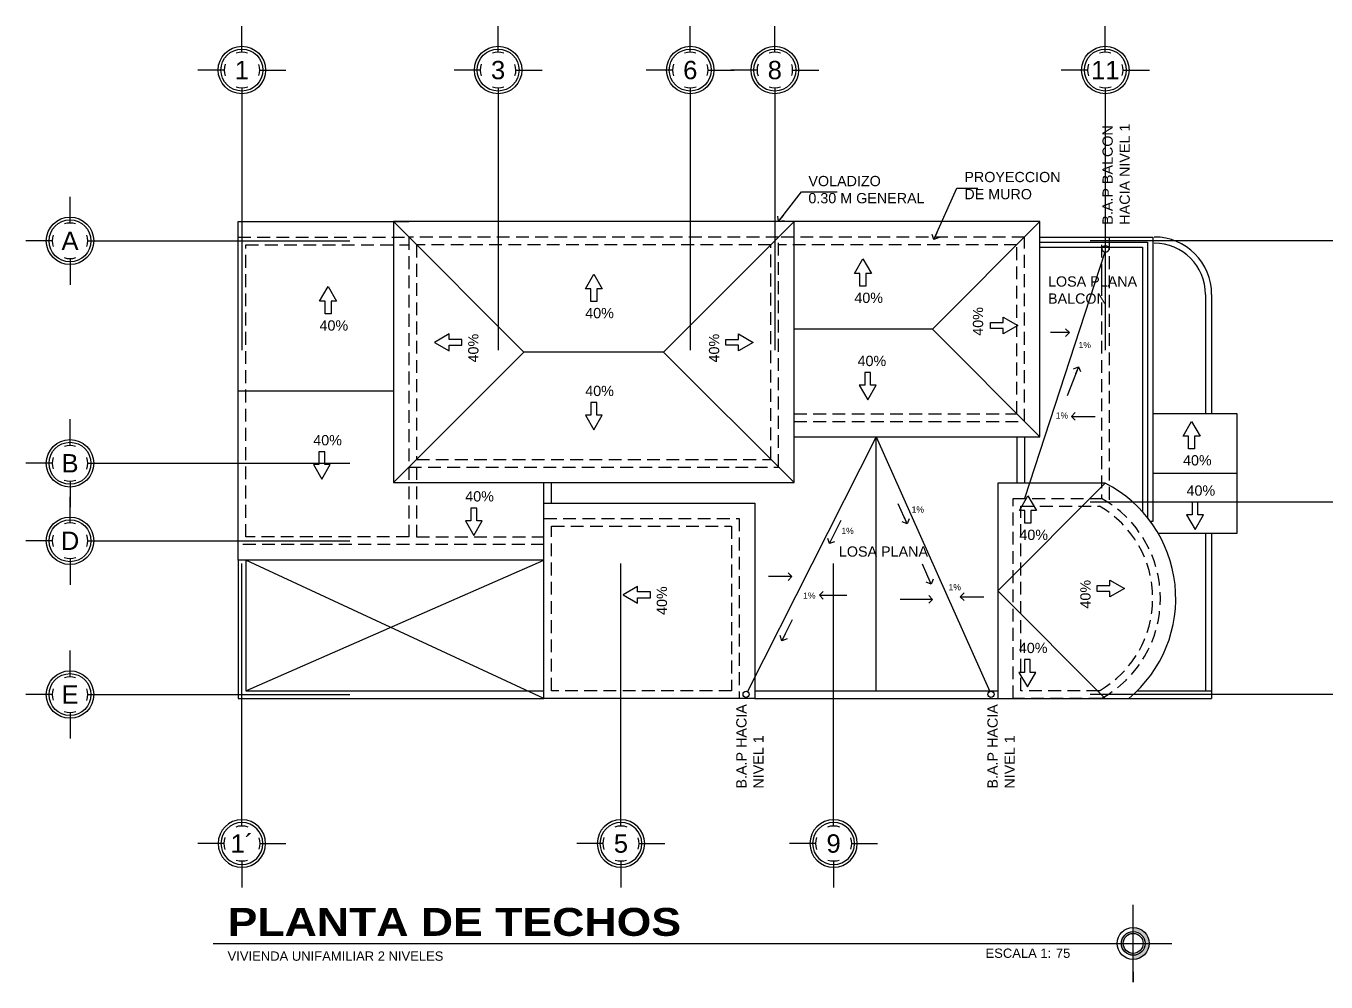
# Model space of a CAD drawing. Header units: inches. Extents: x -370 to 18, y -197 to 199.
# Drawn here: x -256.1 to -230.73, y -119.07 to -100.42 of the extents above; entities that cross this region are included whole.
import ezdxf
from ezdxf.enums import TextEntityAlignment as Align

# ---------------------------------------------------------------- set-up
doc = ezdxf.new("R2010")
doc.units = ezdxf.units.IN
doc.header["$MEASUREMENT"] = 0
doc.linetypes.add('CENTER2', pattern=[28.575, 19.05, -3.175, 3.175, -3.175])
doc.linetypes.add('HIDDEN', pattern=[0.375, 0.25, -0.125])
doc.layers.add('MUEBLES', color=7, linetype='Continuous')
doc.styles.add('1', font='arial.ttf')
doc.styles.add('2', font='')
doc.styles.get("Standard").update_dxf_attribs({"font": 'arial.ttf'})
doc.styles.get('2').set_extended_font_data('Arial Black')
doc.dimstyles.new('E100', dxfattribs={"dimtxt": 0.15, "dimasz": 0.15, "dimexe": 0.15, "dimexo": 0.0625, "dimgap": 0.09, "dimtad": 1, "dimzin": 0, "dimdsep": 46, "dimtxsty": 'Standard', "dimblk": 'DOTSMALL', "dimcen": 0.09, "dimdle": 0.15, "dimclrd": 1, "dimclre": 1, "dimclrt": 2, "dimazin": 0, "dimtfac": 1, "dimtofl": 0, "dimtmove": 1, "dimatfit": 1, "dimldrblk": 'OPEN90', "dimfxl": 1, "dimtolj": 1, "dimtzin": 0, "dimarcsym": 0})

# ---------------------------------------------------------------- blocks, each defined once
blk = doc.blocks.new('_DotSmall')
at = {"color": 0, "linetype": 'ByBlock', "const_width": 0.5}
blk.add_lwpolyline([(-0.0625, 0, 1), (0.0625, 0, 1)], format="xyb", close=True, dxfattribs=at)
blk = doc.blocks.new('_Open90')
at = {"color": 0, "linetype": 'ByBlock', "lineweight": -2}
for p, q in [((0, 0), (-1, 0)), ((-0.5, 0.5), (0, 0)), ((0, 0), (-0.5, -0.5))]:
    blk.add_line(p, q, dxfattribs=at)
blk = doc.blocks.new('EJE NORTE NUEVO')
at = {"color": 8}
for p, q in [((0, 3.252), (0, 3.764)), ((-0.347, 2.905), (-0.859, 2.905)), ((0.347, 2.905), (0.859, 2.905))]:
    blk.add_line(p, q, dxfattribs=at)
at = {"color": 2, "linetype": 'CENTER2'}
blk.add_line((0, 2.558), (0, -2.558), dxfattribs=at)
at = {"color": 8}
blk.add_circle((0, 2.905), 0.463, dxfattribs=at)
at = {"color": 4}
blk.add_circle((0, 2.905), 0.409, dxfattribs=at)
at = {"color": 8}
for start, end in [(71.4161, 108.5839), (160.6993, 199.2784), (341.7694, 18.2529), (251.0526, 288.9474)]:
    blk.add_arc((0, 2.905), 0.347, start, end, dxfattribs=at)
at = {"color": 4}
blk.add_attdef('A', text='', height=0.358, dxfattribs=at).set_placement((0, 2.905), align=Align.MIDDLE_CENTER)
blk = doc.blocks.new('*U690')
h = blk.add_hatch(color=1)
h.paths.add_polyline_path([(19.786, 0.255), (19.786, 0.343, -0.414214), (20.129, 0), (20.041, 0, 0.414214)])
h.paths.add_polyline_path([(20.041, 0), (20.129, 0, -0.414214), (19.786, -0.343), (19.786, -0.255, 0.414214)])
h = blk.add_hatch(color=1)
h.paths.add_polyline_path([(19.532, 0), (19.572, 0, 0.414214), (19.786, -0.214), (19.786, -0.255, -0.414214)])
h.paths.add_polyline_path([(19.786, 0.255), (19.786, 0.214, 0.414214), (19.572, 0), (19.532, 0, -0.414214)])
at = {"color": 13}
for p, q in [((19.786, -0.83), (19.786, 0.83)), ((0, 0), (20.616, 0))]:
    blk.add_line(p, q, dxfattribs=at)
at = {"color": 5}
for p, q in [((19.786, 0.611), (19.786, 0.83)), ((0, 0), (0.218, 0)), ((20.398, 0), (20.616, 0)), ((19.786, -0.611), (19.786, -0.83))]:
    blk.add_line(p, q, dxfattribs=at)
at = {"color": 13}
for radius in [0.343, 0.255, 0.214]:
    blk.add_circle((19.786, 0), radius, dxfattribs=at)
at = {"color": 2, "linetype": 'Continuous', "style": '1'}
blk.add_text('ESCALA 1:', height=0.2, dxfattribs=at).set_placement((16.61, -0.311))
at = {"color": 1, "linetype": 'Continuous', "style": '2'}
blk.add_attdef('TITULO', (0.308, 0.162), '', height=0.6, dxfattribs=at)
at = {"color": 2, "linetype": 'Continuous', "style": '1'}
blk.add_attdef('DESCRIPCION', (0.308, -0.373), '', height=0.2, dxfattribs=at)
at = {"color": 2, "style": '1'}
blk.add_attdef('ESCALA', (18.123, -0.311), '', height=0.2, dxfattribs=at)

msp = doc.modelspace()

# ---------------------------------------------------------------- linework, layer by layer
at = {"color": 2}
for p, q in [((-251.95767, -104.2359), (-248.62458, -104.2359)), ((-251.95767, -110.8359), (-251.95767, -104.2359)), ((-236.75767, -108.4359), (-236.75767, -109.3359)), ((-236.60767, -108.4359), (-236.60767, -109.3359)), ((-245.9881, -109.7243), (-245.9881, -109.3243)), ((-245.8381, -109.7243), (-245.8381, -109.3243)), ((-234.10767, -110.0859), (-234.15072, -110.0859)), ((-245.9881, -110.8359), (-251.95767, -110.8359)), ((-241.87552, -113.3859), (-237.13285, -113.3859)), ((-234.41052, -113.3859), (-232.95767, -113.3859)), ((-241.87552, -113.5359), (-237.13285, -113.5359)), ((-234.57671, -113.5359), (-232.95767, -113.5359))]:
    msp.add_line(p, q, dxfattribs=at)
at = {"color": 5}
for p, q in [((-246.38038, -106.7801), (-248.92458, -104.2359)), ((-241.10767, -104.2359), (-243.65187, -106.7801)), ((-246.38038, -106.7801), (-248.92458, -109.3243)), ((-243.65187, -106.7801), (-246.38038, -106.7801)), ((-241.10767, -109.3243), (-243.65187, -106.7801))]:
    msp.add_line(p, q, dxfattribs=at)
at = {"color": 3}
for p, q in [((-236.30767, -104.2359), (-238.40767, -106.3359)), ((-238.40767, -106.3359), (-241.10767, -106.3359)), ((-236.30767, -108.4359), (-238.40767, -106.3359)), ((-251.95767, -107.5359), (-248.92458, -107.5359)), ((-235.03285, -109.3359), (-237.13285, -111.4359)), ((-235.03285, -113.5359), (-237.13285, -111.4359))]:
    msp.add_line(p, q, dxfattribs=at)
at = {"color": 1}
for p, q in [((-236.30767, -104.5359), (-234.10767, -104.5359)), ((-236.30767, -104.6359), (-234.20767, -104.6359)), ((-236.30767, -104.7359), (-234.30767, -104.7359)), ((-234.30767, -104.7359), (-234.30767, -109.89349)), ((-234.20767, -104.6359), (-234.20767, -110.01154)), ((-234.10767, -104.5359), (-234.10767, -110.0859)), ((-232.45767, -109.1484), (-234.10767, -109.1484))]:
    msp.add_line(p, q, dxfattribs=at)
at = {"color": 8, "linetype": 'HIDDEN', "transparency": 33554610}
for p, q in [((-235.10767, -104.6859), (-235.10767, -109.6359)), ((-234.95767, -104.5359), (-234.95767, -109.72672)), ((-248.47458, -110.3859), (-245.9881, -110.3859))]:
    msp.add_line(p, q, dxfattribs=at)
at = {"color": 8}
for p, q in [((-233.07767, -105.6559), (-233.07767, -107.9859)), ((-232.95767, -105.6559), (-232.95767, -107.9859)), ((-239.50418, -108.4359), (-242.01576, -113.40298)), ((-239.50418, -113.3859), (-239.50418, -108.4359)), ((-239.50418, -108.4359), (-237.28978, -113.40173)), ((-233.07767, -110.3109), (-233.07767, -113.3859)), ((-232.95767, -110.3109), (-232.95767, -113.5359)), ((-251.80767, -113.3859), (-245.9881, -110.8359)), ((-245.9881, -113.5359), (-251.80767, -110.8359))]:
    msp.add_line(p, q, dxfattribs=at)
at = {"color": 4}
msp.add_lwpolyline([(-248.92458, -109.3243), (-241.10767, -109.3243), (-241.10767, -104.2359), (-248.92458, -104.2359)], close=True, dxfattribs=at)
at = {"color": 2}
msp.add_lwpolyline([(-241.10767, -108.4359), (-236.30767, -108.4359), (-236.30767, -104.2359), (-241.40767, -104.2359)], dxfattribs=at)
at = {"color": 8, "linetype": 'HIDDEN', "transparency": 33554610}
for points in [[(-245.9881, -110.5359), (-251.95767, -110.5359), (-251.95767, -104.5359), (-248.62458, -104.5359)], [(-248.62458, -109.0243), (-248.62458, -110.3859), (-251.80767, -110.3859), (-251.80767, -104.6859), (-248.62458, -104.6859)], [(-241.10767, -108.1359), (-236.60767, -108.1359), (-236.60767, -104.5359), (-241.40767, -104.5359)], [(-241.10767, -107.9859), (-236.75767, -107.9859), (-236.75767, -104.6859), (-241.40767, -104.6859)], [(-248.47458, -109.0243), (-248.47458, -110.3859)]]:
    msp.add_lwpolyline(points, dxfattribs=at)
for points in [[(-248.62458, -109.0243), (-241.40767, -109.0243), (-241.40767, -104.5359), (-248.62458, -104.5359)], [(-248.47458, -108.8743), (-241.55767, -108.8743), (-241.55767, -104.6859), (-248.47458, -104.6859)], [(-242.17552, -113.5359), (-245.9881, -113.5359), (-245.9881, -110.0243), (-242.17552, -110.0243)], [(-242.32552, -113.3859), (-245.8381, -113.3859), (-245.8381, -110.1743), (-242.32552, -110.1743)]]:
    msp.add_lwpolyline(points, close=True, dxfattribs=at)
at = {"color": 8}
for points in [[(-235.04286, -104.83274), (-236.60767, -109.6359)], [(-251.95767, -110.8359), (-251.95767, -113.5359), (-245.9881, -113.5359)], [(-251.80767, -110.8359), (-251.80767, -113.3859), (-245.9881, -113.3859)]]:
    msp.add_lwpolyline(points, dxfattribs=at)
at = {"color": 1, "ltscale": 0.3}
msp.add_lwpolyline([(-234.00271, -110.3109), (-232.45767, -110.3109), (-232.45767, -107.9859), (-234.10767, -107.9859)], dxfattribs=at)
at = {"color": 2}
msp.add_lwpolyline([(-237.13285, -109.3359), (-237.13285, -113.5359), (-234.57671, -113.5359, 0.53920325), (-235.03285, -109.3359)], format="xyb", close=True, dxfattribs=at)
at = {"color": 3}
msp.add_lwpolyline([(-241.87552, -113.5359), (-245.9881, -113.5359), (-245.9881, -109.7243), (-241.87552, -109.7243)], close=True, dxfattribs=at)
at = {"color": 8, "linetype": 'HIDDEN', "transparency": 33554610}
msp.add_lwpolyline([(-236.83285, -113.5359), (-236.83285, -109.6359), (-235.10767, -109.6359, -0.58974359), (-235.10767, -113.5359), (-236.83285, -113.5359)], format="xyb", dxfattribs=at)
msp.add_lwpolyline([(-236.68285, -113.3859), (-236.68285, -109.7859), (-235.1471, -109.7859, -0.57746147), (-235.1471, -113.3859)], format="xyb", close=True, dxfattribs=at)
at = {"color": 5}
for centre, radius in [((-235.02898, -104.76793), 0.06629), ((-242.04289, -113.45664), 0.06013), ((-237.26529, -113.45664), 0.06013)]:
    msp.add_circle(centre, radius, dxfattribs=at)
at = {"color": 8}
for radius in [1.12, 1]:
    msp.add_arc((-234.07767, -105.6559), radius, 0, 90, dxfattribs=at)
at = {"layer": 'MUEBLES', "color": 2}
for points in [[(-239.70639, -105.24862), (-239.70639, -105.49688), (-239.82109, -105.49688), (-239.82109, -105.24862), (-239.92838, -105.24862), (-239.76374, -104.96346), (-239.5991, -105.24862), (-239.70639, -105.24862)], [(-244.95809, -105.54618), (-244.95809, -105.79445), (-245.07278, -105.79445), (-245.07278, -105.54618), (-245.18007, -105.54618), (-245.01543, -105.26102), (-244.85079, -105.54618), (-244.95809, -105.54618)], [(-250.14375, -105.78827), (-250.14375, -106.03653), (-250.25844, -106.03653), (-250.25844, -105.78827), (-250.36574, -105.78827), (-250.2011, -105.50311), (-250.03646, -105.78827), (-250.14375, -105.78827)], [(-237.02828, -106.31823), (-237.27654, -106.31823), (-237.27654, -106.20354), (-237.02828, -106.20354), (-237.02828, -106.09625), (-236.74312, -106.26088), (-237.02828, -106.42552), (-237.02828, -106.31823)], [(-247.83981, -106.64829), (-247.59155, -106.64829), (-247.59155, -106.5336), (-247.83981, -106.5336), (-247.83981, -106.42631), (-248.12497, -106.59094), (-247.83981, -106.75558), (-247.83981, -106.64829)], [(-242.19244, -106.64829), (-242.44071, -106.64829), (-242.44071, -106.5336), (-242.19244, -106.5336), (-242.19244, -106.42631), (-241.90729, -106.59094), (-242.19244, -106.75558), (-242.19244, -106.64829)], [(-239.61309, -107.42532), (-239.61309, -107.17706), (-239.72778, -107.17706), (-239.72778, -107.42532), (-239.83507, -107.42532), (-239.67043, -107.71048), (-239.5058, -107.42532), (-239.61309, -107.42532)], [(-244.95809, -108.01401), (-244.95809, -107.76575), (-245.07278, -107.76575), (-245.07278, -108.01401), (-245.18007, -108.01401), (-245.01543, -108.29917), (-244.85079, -108.01401), (-244.95809, -108.01401)], [(-233.29246, -108.41805), (-233.29246, -108.66632), (-233.40715, -108.66632), (-233.40715, -108.41805), (-233.51444, -108.41805), (-233.3498, -108.13289), (-233.18516, -108.41805), (-233.29246, -108.41805)], [(-250.26569, -108.97495), (-250.26569, -108.72669), (-250.38039, -108.72669), (-250.38039, -108.97495), (-250.48768, -108.97495), (-250.32304, -109.26011), (-250.1584, -108.97495), (-250.26569, -108.97495)], [(-236.4859, -109.87181), (-236.4859, -110.12008), (-236.60059, -110.12008), (-236.60059, -109.87181), (-236.70788, -109.87181), (-236.54325, -109.58665), (-236.37861, -109.87181), (-236.4859, -109.87181)], [(-247.29956, -110.0706), (-247.29956, -109.82234), (-247.41425, -109.82234), (-247.41425, -110.0706), (-247.52154, -110.0706), (-247.35691, -110.35576), (-247.19227, -110.0706), (-247.29956, -110.0706)], [(-233.2243, -109.9574), (-233.2243, -109.70914), (-233.33899, -109.70914), (-233.33899, -109.9574), (-233.44628, -109.9574), (-233.28164, -110.24256), (-233.11701, -109.9574), (-233.2243, -109.9574)], [(-244.16022, -111.57307), (-243.91196, -111.57307), (-243.91196, -111.45838), (-244.16022, -111.45838), (-244.16022, -111.35109), (-244.44538, -111.51573), (-244.16022, -111.68036), (-244.16022, -111.57307)], [(-234.94484, -111.44848), (-235.19311, -111.44848), (-235.19311, -111.33379), (-234.94484, -111.33379), (-234.94484, -111.2265), (-234.65968, -111.39113), (-234.94484, -111.55577), (-234.94484, -111.44848)], [(-236.49639, -113.0275), (-236.49639, -112.77924), (-236.61108, -112.77924), (-236.61108, -113.0275), (-236.71837, -113.0275), (-236.55373, -113.31266), (-236.3891, -113.0275), (-236.49639, -113.0275)]]:
    msp.add_lwpolyline(points, dxfattribs=at)

# ---------------------------------------------------------------- block references
for p, values in [((-251.88267, -104.18409), {'A': '1'}), ((-246.88267, -104.18409), {'A': '3'}), ((-243.13267, -104.18409), {'A': '6'}), ((-241.48267, -104.18409), {'A': '8'}), ((-235.03267, -104.18409), {'A': '11'})]:
    msp.add_blockref('EJE NORTE NUEVO', p).add_auto_attribs(values)
ref = msp.add_blockref('EJE NORTE NUEVO', (-252.33195, -104.6109), dxfattribs=dict(rotation=90))
ref.add_attrib('A', 'A', dxfattribs={"color": 4, "height": 0.35811}).set_placement((-255.23709, -104.6109), align=Align.MIDDLE_CENTER)
ref = msp.add_blockref('EJE NORTE NUEVO', (-232.7708, -104.6109), dxfattribs=dict(xscale=-1, rotation=270))
ref.add_attrib('A', 'A´', dxfattribs={"color": 4, "height": 0.35811}).set_placement((-229.86566, -104.6109), align=Align.MIDDLE_CENTER)
ref = msp.add_blockref('EJE NORTE NUEVO', (-252.33195, -108.9493), dxfattribs=dict(rotation=90))
ref.add_attrib('A', 'B', dxfattribs={"color": 4, "height": 0.35811}).set_placement((-255.23709, -108.9493), align=Align.MIDDLE_CENTER)
ref = msp.add_blockref('EJE NORTE NUEVO', (-232.7708, -109.7109), dxfattribs=dict(xscale=-1, rotation=270))
ref.add_attrib('A', 'C', dxfattribs={"color": 4, "height": 0.35811}).set_placement((-229.86566, -109.7109), align=Align.MIDDLE_CENTER)
ref = msp.add_blockref('EJE NORTE NUEVO', (-252.33195, -110.4609), dxfattribs=dict(rotation=90))
ref.add_attrib('A', 'D', dxfattribs={"color": 4, "height": 0.35811}).set_placement((-255.23709, -110.4609), align=Align.MIDDLE_CENTER)
ref = msp.add_blockref('EJE NORTE NUEVO', (-251.88267, -113.4609), dxfattribs=dict(xscale=-1, rotation=180))
ref.add_attrib('A', '1´', dxfattribs={"color": 4, "height": 0.35811}).set_placement((-251.88267, -116.36604), align=Align.MIDDLE_CENTER)
ref = msp.add_blockref('EJE NORTE NUEVO', (-244.48548, -113.4609), dxfattribs=dict(xscale=-1, rotation=180))
ref.add_attrib('A', '5', dxfattribs={"color": 4, "height": 0.35811}).set_placement((-244.48548, -116.36604), align=Align.MIDDLE_CENTER)
ref = msp.add_blockref('EJE NORTE NUEVO', (-240.33548, -113.4609), dxfattribs=dict(xscale=-1, rotation=180))
ref.add_attrib('A', '9', dxfattribs={"color": 4, "height": 0.35811}).set_placement((-240.33548, -116.36604), align=Align.MIDDLE_CENTER)
ref = msp.add_blockref('EJE NORTE NUEVO', (-252.33195, -113.4609), dxfattribs=dict(rotation=90))
ref.add_attrib('A', 'E', dxfattribs={"color": 4, "height": 0.35811}).set_placement((-255.23709, -113.4609), align=Align.MIDDLE_CENTER)
ref = msp.add_blockref('EJE NORTE NUEVO', (-232.7708, -113.4609), dxfattribs=dict(xscale=-1, rotation=270))
ref.add_attrib('A', 'E´', dxfattribs={"color": 4, "height": 0.35811}).set_placement((-229.86566, -113.4609), align=Align.MIDDLE_CENTER)
at = {"xscale": 0.9073029058261515, "yscale": 0.9073029058261515, "zscale": 0.9073029058261515}
msp.add_blockref('*U690', (-252.44085, -118.31423), dxfattribs=at).add_auto_attribs({'TITULO': 'PLANTA DE TECHOS', 'DESCRIPCION': 'VIVIENDA UNIFAMILIAR 2 NIVELES', 'ESCALA': '75'})

# ---------------------------------------------------------------- texts
at = {"color": 2, "char_height": 0.2, "rotation": 90}
for s, insert, attachment_point in [('B.A.P BALCON\\PHACIA NIVEL 1', (-235.08816, -104.29533), 1), ('40%', (-237.61755, -105.90282), 3), ('40%', (-247.46665, -106.4242), 3), ('40%', (-242.5656, -106.4242), 9), ('40%', (-243.78706, -111.34898), 3), ('40%', (-235.318, -111.22439), 9), ('B.A.P HACIA \\PNIVEL 1', (-242.23501, -115.29464), 1), ('B.A.P HACIA \\PNIVEL 1', (-237.33377, -115.29464), 1)]:
    msp.add_mtext(s, dxfattribs=dict(at, insert=insert, attachment_point=attachment_point))
at = {"color": 2, "char_height": 0.2}
for s, insert, attachment_point in [('VOLADIZO \\P0.30 M GENERAL', (-240.82731, -103.34415), 1), ('PROYECCION\\PDE MURO', (-237.78388, -103.26585), 1), ('LOSA PLANA\\PBALCON', (-236.15117, -105.83917), 7), ('40%', (-239.93048, -105.62178), 1), ('40%', (-245.18217, -105.91934), 1), ('40%', (-250.36784, -106.16142), 1), ('40%', (-239.86806, -106.85319), 1), ('40%', (-245.18217, -107.64085), 7), ('40%', (-250.48978, -108.60179), 7), ('40%', (-233.51654, -108.79121), 1), ('40%', (-247.52365, -109.69744), 7), ('40%', (-233.44838, -109.58424), 7), ('40%', (-236.70999, -110.24497), 1), ('LOSA PLANA', (-240.2321, -110.77289), 7), ('40%', (-236.72047, -112.65434), 7)]:
    msp.add_mtext(s, dxfattribs=dict(at, insert=insert, attachment_point=attachment_point))
at = {"color": 1, "char_height": 0.12, "attachment_point": 7}
for insert in [(-235.55596, -106.70392), (-235.99992, -108.07816), (-238.81326, -109.91209), (-240.1844, -110.32875), (-238.09344, -111.42732), (-240.93035, -111.59157)]:
    msp.add_mtext('1%', dxfattribs=dict(at, insert=insert))

# ---------------------------------------------------------------- leaders
for points in [[(-241.40767, -104.2359), (-240.95895, -103.65761), (-240.26495, -103.65761)], [(-238.37678, -104.58534), (-237.92841, -103.5809), (-237.52212, -103.5809)], [(-235.7327, -106.40155), (-236.10416, -106.40155)], [(-235.55798, -107.0652), (-235.77459, -107.63095)], [(-235.69374, -108.03521), (-235.23263, -108.03521)], [(-238.90054, -110.13033), (-239.07429, -109.73738)], [(-240.41718, -110.51726), (-240.18734, -110.05821)], [(-241.14936, -111.15938), (-241.60322, -111.15938)], [(-238.42849, -111.30936), (-238.60007, -110.91629)], [(-240.61366, -111.52345), (-240.07796, -111.52345)], [(-238.4033, -111.60566), (-239.03816, -111.60566)], [(-237.86402, -111.55116), (-237.40442, -111.55116)], [(-241.34482, -112.40979), (-241.13532, -111.99626)]]:
    msp.add_leader(points, dimstyle='E100', override={"dimgap": 0.09, "dimtad": 0, "dimlfac": 0.1})

doc.saveas('drawing.dxf')
